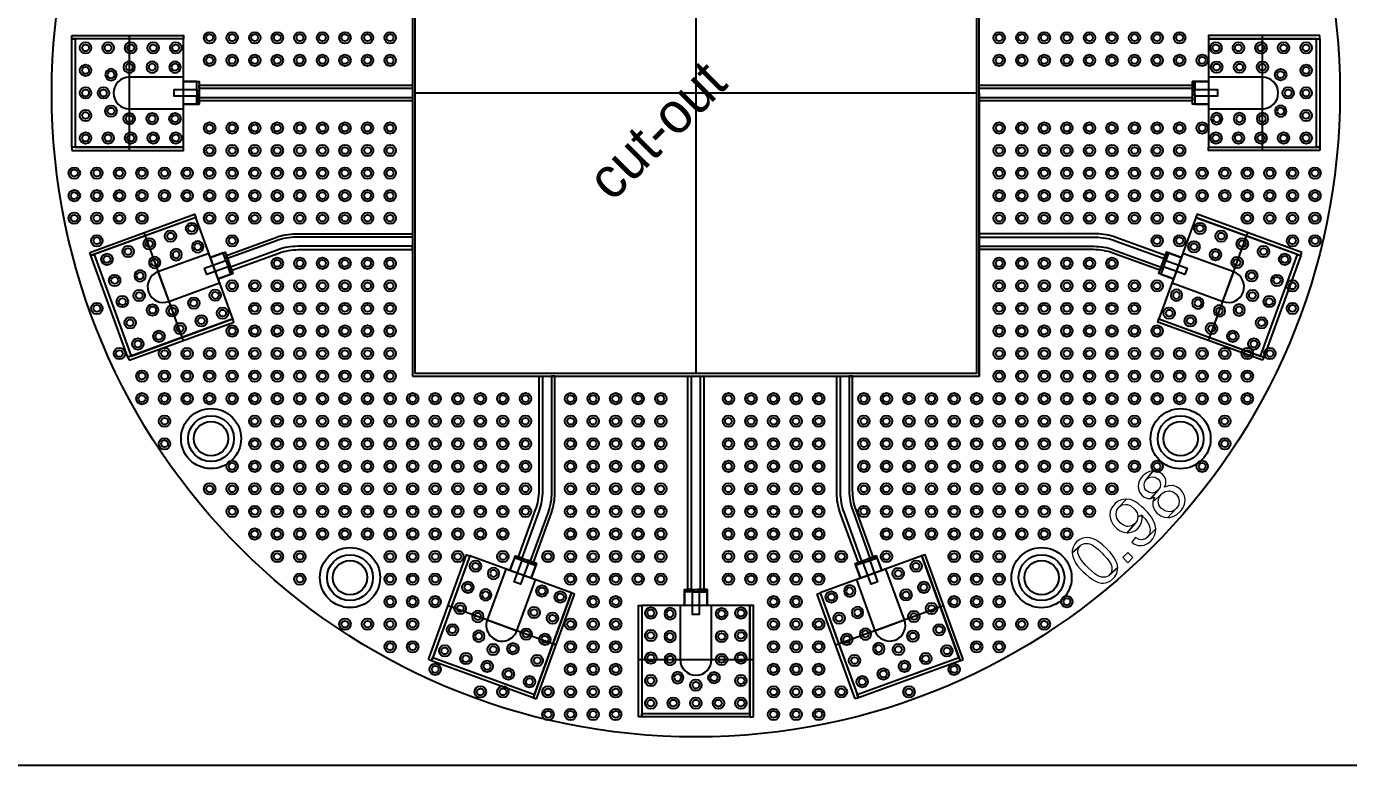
# Model space of a CAD drawing. Header units: inches. Extents: x -5.7 to 21.7, y 0 to 16.
# Drawn here: x -3.629 to -1.32, y -0.002 to 1.289 of the extents above; entities that cross this region are included whole.
import ezdxf

# ---------------------------------------------------------------- set-up
doc = ezdxf.new("R2010")
doc.units = ezdxf.units.IN
doc.header["$MEASUREMENT"] = 0
doc.layers.get('0').update_dxf_attribs({"linetype": 'CONTINUOUS'})
for name, color, linetype in [('BACKMETALIZENEGATIVE', 7, 'CONTINUOUS'), ('COMMENTS', 11, 'CONTINUOUS'), ('FRONTMETALLIZE', 90, 'CONTINUOUS'), ('HOLES', 1, 'CONTINUOUS'), ('VIA', 4, 'CONTINUOUS')]:
    doc.layers.add(name, color=color, linetype=linetype)

# ---------------------------------------------------------------- blocks, each defined once
blk = doc.blocks.new('VIA012')
at = {"layer": 'COMMENTS'}
blk.add_circle((0, 0), 0.01, dxfattribs=at)
at = {"layer": 'VIA'}
blk.add_circle((0, 0), 0.006, dxfattribs=at)
blk = doc.blocks.new('DuoDecaPCB_v1')
at = {"layer": 'BACKMETALIZENEGATIVE'}
blk.add_lwpolyline([(-0.495, -0.495), (0.495, -0.495), (0.495, 0.495), (-0.495, 0.495)], close=True, dxfattribs=at)
for centre, radius in [((0, 0), 1.125), ((-0.8467, -0.6038), 0.04), ((0.8466, -0.604), 0.04), ((-0.604, -0.8466), 0.04), ((0.6038, -0.8467), 0.04)]:
    blk.add_circle(centre, radius, dxfattribs=at)
at = {"layer": 'COMMENTS'}
for p, q in [((0, 0.49), (0, -0.49)), ((-0.9896, 0.1004), (-0.9896, -0.1004)), ((0.9896, -0.1004), (0.9896, 0.1004)), ((-0.49, 0), (0.49, 0)), ((-0.9643, -0.2441), (-0.8956, -0.4328)), ((0.8956, -0.4328), (0.9643, -0.2441)), ((-0.4328, -0.8956), (-0.2441, -0.9643)), ((0.2441, -0.9643), (0.4328, -0.8956)), ((-0.1004, -0.9896), (0.1004, -0.9896))]:
    blk.add_line(p, q, dxfattribs=at)
for points in [[(-0.8951, -0.0945), (-0.8951, 0.0945), (-1.0841, 0.0945), (-1.0841, -0.0945)], [(0.8951, 0.0945), (0.8951, -0.0945), (1.0841, -0.0945), (1.0841, 0.0945)], [(-0.8951, -0.0276), (-0.8951, 0.0276), (-0.9896, 0.0276), (-0.9896, -0.0276)], [(0.8951, 0.0276), (0.8951, -0.0276), (0.9896, -0.0276), (0.9896, 0.0276)], [(-0.8715, -0.0059), (-0.9109, -0.0059), (-0.9109, 0.0059), (-0.8715, 0.0059)], [(-0.8676, -0.0197), (-0.8951, -0.0197), (-0.8951, 0.0197), (-0.8676, 0.0197)], [(0.8676, 0.0197), (0.8951, 0.0197), (0.8951, -0.0197), (0.8676, -0.0197)], [(0.8715, 0.0059), (0.9109, 0.0059), (0.9109, -0.0059), (0.8715, -0.0059)], [(-0.8088, -0.3949), (-0.8735, -0.2174), (-1.051, -0.282), (-0.9864, -0.4596)], [(0.8735, -0.2174), (0.8088, -0.3949), (0.9864, -0.4596), (1.051, -0.282)], [(-0.8317, -0.332), (-0.8506, -0.2803), (-0.9394, -0.3126), (-0.9205, -0.3644)], [(-0.8169, -0.3036), (-0.8539, -0.3171), (-0.858, -0.306), (-0.821, -0.2925)], [(-0.8085, -0.3152), (-0.8344, -0.3246), (-0.8479, -0.2877), (-0.822, -0.2782)], [(0.822, -0.2782), (0.8479, -0.2877), (0.8344, -0.3246), (0.8085, -0.3152)], [(0.821, -0.2925), (0.858, -0.306), (0.8539, -0.3171), (0.8169, -0.3036)], [(0.8506, -0.2803), (0.8317, -0.332), (0.9205, -0.3644), (0.9394, -0.3126)], [(-0.2174, -0.8735), (-0.3949, -0.8088), (-0.4596, -0.9864), (-0.282, -1.051)], [(-0.2782, -0.822), (-0.2877, -0.8479), (-0.3246, -0.8344), (-0.3152, -0.8085)], [(-0.2925, -0.821), (-0.306, -0.858), (-0.3171, -0.8539), (-0.3036, -0.8169)], [(0.3949, -0.8088), (0.2174, -0.8735), (0.282, -1.051), (0.4596, -0.9864)], [(0.3152, -0.8085), (0.3246, -0.8344), (0.2877, -0.8479), (0.2782, -0.822)], [(0.3036, -0.8169), (0.3171, -0.8539), (0.306, -0.858), (0.2925, -0.821)], [(-0.2803, -0.8506), (-0.332, -0.8317), (-0.3644, -0.9205), (-0.3126, -0.9394)], [(0.332, -0.8317), (0.2803, -0.8506), (0.3126, -0.9394), (0.3644, -0.9205)], [(0.0197, -0.8676), (0.0197, -0.8951), (-0.0197, -0.8951), (-0.0197, -0.8676)], [(0.0059, -0.8715), (0.0059, -0.9109), (-0.0059, -0.9109), (-0.0059, -0.8715)], [(0.0945, -0.8951), (-0.0945, -0.8951), (-0.0945, -1.0841), (0.0945, -1.0841)], [(0.0276, -0.8951), (-0.0276, -0.8951), (-0.0276, -0.9896), (0.0276, -0.9896)]]:
    blk.add_lwpolyline(points, close=True, dxfattribs=at)
for centre in [(-0.8467, -0.6038), (0.8466, -0.604), (-0.604, -0.8466), (0.6038, -0.8467)]:
    blk.add_circle(centre, 0.0525, dxfattribs=at)
at = {"layer": 'FRONTMETALLIZE'}
for p, q in [((0.495, 0), (0.495, -0.495)), ((0.6663, -0.6281), (0.6663, -0.6281)), ((0.6663, -0.6281), (0.6663, -0.6281)), ((0.7614, -0.7849), (0.7614, -0.7849))]:
    blk.add_line(p, q, dxfattribs=at)
for points in [[(-0.495, -0.495), (0.495, -0.495), (0.495, 0.495), (-0.495, 0.495)], [(-1.09, 0.1004), (-0.8951, 0.1004), (-0.8951, 0.0945), (-1.09, 0.0945)], [(-1.09, 0.0945), (-1.0841, 0.0945), (-1.0841, -0.0945), (-1.09, -0.0945)], [(1.09, 0.1004), (0.8951, 0.1004), (0.8951, 0.0945), (1.09, 0.0945)], [(1.09, -0.0945), (1.0841, -0.0945), (1.0841, 0.0945), (1.09, 0.0945)], [(-0.8715, 0.0197), (-0.8676, 0.0197), (-0.8676, 0.003), (-0.8715, 0.003)], [(-0.495, 0.0079), (-0.8676, 0.0079), (-0.8676, 0.0138), (-0.495, 0.0138)], [(0.8676, 0.0079), (0.495, 0.0079), (0.495, 0.0138), (0.8676, 0.0138)], [(0.8715, 0.0197), (0.8676, 0.0197), (0.8676, 0.003), (0.8715, 0.003)], [(-0.8715, -0.0197), (-0.8676, -0.0197), (-0.8676, -0.003), (-0.8715, -0.003)], [(-0.8676, -0.0079), (-0.495, -0.0079), (-0.495, -0.0138), (-0.8676, -0.0138)], [(0.495, -0.0079), (0.8676, -0.0079), (0.8676, -0.0138), (0.495, -0.0138)], [(0.8715, -0.0197), (0.8676, -0.0197), (0.8676, -0.003), (0.8715, -0.003)], [(-1.09, -0.1004), (-0.8951, -0.1004), (-0.8951, -0.0945), (-1.09, -0.0945)], [(1.09, -0.1004), (0.8951, -0.1004), (0.8951, -0.0945), (1.09, -0.0945)], [(-1.0586, -0.2785), (-0.8755, -0.2118), (-0.8735, -0.2174), (-1.0566, -0.284)], [(1.0586, -0.2785), (0.8755, -0.2118), (0.8735, -0.2174), (1.0566, -0.284)], [(-1.0566, -0.284), (-1.051, -0.282), (-0.9864, -0.4596), (-0.9919, -0.4616)], [(-0.8257, -0.2796), (-0.822, -0.2782), (-0.8162, -0.2939), (-0.8199, -0.2953)], [(-0.8122, -0.3166), (-0.8085, -0.3152), (-0.8142, -0.2995), (-0.8179, -0.3008)], [(0.8122, -0.3166), (0.8085, -0.3152), (0.8142, -0.2995), (0.8179, -0.3008)], [(0.8257, -0.2796), (0.822, -0.2782), (0.8162, -0.2939), (0.8199, -0.2953)], [(0.9919, -0.4616), (0.9864, -0.4596), (1.051, -0.282), (1.0566, -0.284)], [(-0.9899, -0.4671), (-0.8068, -0.4005), (-0.8088, -0.3949), (-0.9919, -0.4616)], [(0.9899, -0.4671), (0.8068, -0.4005), (0.8088, -0.3949), (0.9919, -0.4616)], [(-0.0079, -0.495), (-0.0079, -0.8676), (-0.0138, -0.8676), (-0.0138, -0.495)], [(0.0079, -0.8676), (0.0079, -0.495), (0.0138, -0.495), (0.0138, -0.8676)], [(-0.4671, -0.9899), (-0.4005, -0.8068), (-0.3949, -0.8088), (-0.4616, -0.9919)], [(0.4671, -0.9899), (0.4005, -0.8068), (0.3949, -0.8088), (0.4616, -0.9919)], [(-0.3166, -0.8122), (-0.3152, -0.8085), (-0.2995, -0.8142), (-0.3008, -0.8179)], [(-0.2796, -0.8257), (-0.2782, -0.822), (-0.2939, -0.8162), (-0.2953, -0.8199)], [(0.2796, -0.8257), (0.2782, -0.822), (0.2939, -0.8162), (0.2953, -0.8199)], [(0.3166, -0.8122), (0.3152, -0.8085), (0.2995, -0.8142), (0.3008, -0.8179)], [(-0.2785, -1.0586), (-0.2118, -0.8755), (-0.2174, -0.8735), (-0.284, -1.0566)], [(-0.0197, -0.8715), (-0.0197, -0.8676), (-0.003, -0.8676), (-0.003, -0.8715)], [(0.0197, -0.8715), (0.0197, -0.8676), (0.003, -0.8676), (0.003, -0.8715)], [(0.2785, -1.0586), (0.2118, -0.8755), (0.2174, -0.8735), (0.284, -1.0566)], [(-0.1004, -1.09), (-0.1004, -0.8951), (-0.0945, -0.8951), (-0.0945, -1.09)], [(0.1004, -1.09), (0.1004, -0.8951), (0.0945, -0.8951), (0.0945, -1.09)], [(-0.4616, -0.9919), (-0.4596, -0.9864), (-0.282, -1.051), (-0.284, -1.0566)], [(0.284, -1.0566), (0.282, -1.051), (0.4596, -0.9864), (0.4616, -0.9919)], [(-0.0945, -1.09), (-0.0945, -1.0841), (0.0945, -1.0841), (0.0945, -1.09)]]:
    blk.add_lwpolyline(points, close=True, dxfattribs=at)
for points in [[(-0.8715, 0.0059), (-0.8715, 0.0197), (-0.8951, 0.0197), (-0.8951, 0.0276), (-0.9896, 0.0276, 1), (-0.9896, -0.0276), (-0.8951, -0.0276), (-0.8951, -0.0197), (-0.8715, -0.0197), (-0.8715, -0.0059), (-0.9109, -0.0059), (-0.9109, 0.0059), (-0.8715, 0.0059)], [(0.8715, -0.0059), (0.8715, -0.0197), (0.8951, -0.0197), (0.8951, -0.0276), (0.9896, -0.0276, 1), (0.9896, 0.0276), (0.8951, 0.0276), (0.8951, 0.0197), (0.8715, 0.0197), (0.8715, 0.0059), (0.9109, 0.0059), (0.9109, -0.0059), (0.8715, -0.0059)], [(-0.8179, -0.2893), (-0.82, -0.2838), (-0.7334, -0.2523, -0.087489), (-0.6992, -0.2462), (-0.495, -0.2462), (-0.495, -0.2521), (-0.6981, -0.2521, 0.087489), (-0.7323, -0.2582)], [(0.8179, -0.2893), (0.82, -0.2838), (0.7334, -0.2523, 0.087489), (0.6992, -0.2462), (0.495, -0.2462), (0.495, -0.2521), (0.6981, -0.2521, -0.087489), (0.7323, -0.2582)], [(-0.6953, -0.2679, 0.087489), (-0.7296, -0.2739), (-0.8125, -0.3041), (-0.8105, -0.3097), (-0.7285, -0.2798, -0.087489), (-0.6943, -0.2738), (-0.495, -0.2738), (-0.495, -0.2679)], [(0.6953, -0.2679, -0.087489), (0.7296, -0.2739), (0.8125, -0.3041), (0.8105, -0.3097), (0.7285, -0.2798, 0.087489), (0.6943, -0.2738), (0.495, -0.2738), (0.495, -0.2679)], [(-0.821, -0.2925), (-0.8257, -0.2796), (-0.8479, -0.2877), (-0.8506, -0.2803), (-0.9394, -0.3126, 1), (-0.9205, -0.3644), (-0.8317, -0.332), (-0.8344, -0.3246), (-0.8122, -0.3166), (-0.8169, -0.3036), (-0.8539, -0.3171), (-0.858, -0.306), (-0.821, -0.2925)], [(0.8169, -0.3036), (0.8122, -0.3166), (0.8344, -0.3246), (0.8317, -0.332), (0.9205, -0.3644, 1), (0.9394, -0.3126), (0.8506, -0.2803), (0.8479, -0.2877), (0.8257, -0.2796), (0.821, -0.2925), (0.858, -0.306), (0.8539, -0.3171), (0.8169, -0.3036)], [(-0.2679, -0.6953, -0.087489), (-0.2739, -0.7296), (-0.3041, -0.8125), (-0.3097, -0.8105), (-0.2798, -0.7285, 0.087489), (-0.2738, -0.6943), (-0.2738, -0.495), (-0.2679, -0.495)], [(-0.2893, -0.8179), (-0.2838, -0.82), (-0.2523, -0.7334, 0.087489), (-0.2462, -0.6992), (-0.2462, -0.495), (-0.2521, -0.495), (-0.2521, -0.6981, -0.087489), (-0.2582, -0.7323)], [(0.2893, -0.8179), (0.2838, -0.82), (0.2523, -0.7334, -0.087489), (0.2462, -0.6992), (0.2462, -0.495), (0.2521, -0.495), (0.2521, -0.6981, 0.087489), (0.2582, -0.7323)], [(0.2679, -0.6953, 0.087489), (0.2739, -0.7296), (0.3041, -0.8125), (0.3097, -0.8105), (0.2798, -0.7285, -0.087489), (0.2738, -0.6943), (0.2738, -0.495), (0.2679, -0.495)], [(-0.3036, -0.8169), (-0.3166, -0.8122), (-0.3246, -0.8344), (-0.332, -0.8317), (-0.3644, -0.9205, 1), (-0.3126, -0.9394), (-0.2803, -0.8506), (-0.2877, -0.8479), (-0.2796, -0.8257), (-0.2925, -0.821), (-0.306, -0.858), (-0.3171, -0.8539), (-0.3036, -0.8169)], [(0.2925, -0.821), (0.2796, -0.8257), (0.2877, -0.8479), (0.2803, -0.8506), (0.3126, -0.9394, 1), (0.3644, -0.9205), (0.332, -0.8317), (0.3246, -0.8344), (0.3166, -0.8122), (0.3036, -0.8169), (0.3171, -0.8539), (0.306, -0.858), (0.2925, -0.821)], [(-0.0059, -0.8715), (-0.0197, -0.8715), (-0.0197, -0.8951), (-0.0276, -0.8951), (-0.0276, -0.9896, 1), (0.0276, -0.9896), (0.0276, -0.8951), (0.0197, -0.8951), (0.0197, -0.8715), (0.0059, -0.8715), (0.0059, -0.9109), (-0.0059, -0.9109), (-0.0059, -0.8715)]]:
    blk.add_lwpolyline(points, format="xyb", close=True, dxfattribs=at)
at = {"layer": 'FRONTMETALLIZE', "color": 3, "lineweight": 0}
for points in [[(0.7809, -0.6686), (0.7805, -0.6689), (0.7762, -0.6745), (0.7735, -0.6802), (0.7725, -0.6863), (0.7729, -0.6914), (0.7751, -0.6975), (0.7791, -0.7027), (0.7832, -0.7059), (0.7892, -0.7082), (0.7945, -0.7082), (0.807, -0.6944), (0.8029, -0.6975), (0.7968, -0.699), (0.7922, -0.6982), (0.7867, -0.6946), (0.7842, -0.6913), (0.7829, -0.6849), (0.7837, -0.6803), (0.7873, -0.6749), (0.7989, -0.6602), (0.7982, -0.6601), (0.7922, -0.6613), (0.7864, -0.6641)], [(0.7989, -0.6602), (0.7873, -0.6749), (0.7912, -0.6719), (0.7974, -0.6704), (0.802, -0.6711), (0.8075, -0.6747), (0.8101, -0.678), (0.8116, -0.6843), (0.8107, -0.6888), (0.807, -0.6944), (0.7945, -0.7082), (0.8012, -0.7061), (0.8003, -0.7079), (0.7982, -0.7142), (0.8131, -0.7008), (0.8141, -0.7), (0.8197, -0.6964), (0.8261, -0.6952), (0.8273, -0.6953), (0.8335, -0.6969), (0.8389, -0.7008), (0.8397, -0.7015), (0.8432, -0.7071), (0.8443, -0.7134), (0.8443, -0.7144), (0.8427, -0.7205), (0.8387, -0.726), (0.8245, -0.7419), (0.8278, -0.7417), (0.8338, -0.74), (0.8396, -0.7369), (0.845, -0.7324), (0.8475, -0.7297), (0.8513, -0.7241), (0.8536, -0.7182), (0.8545, -0.712), (0.8545, -0.7103), (0.8534, -0.7039), (0.8508, -0.6981), (0.8466, -0.6928), (0.8453, -0.6916), (0.8397, -0.6878), (0.8337, -0.6858), (0.8317, -0.6856), (0.8253, -0.6861), (0.8188, -0.6885), (0.8206, -0.6828), (0.8208, -0.6766), (0.8194, -0.6722), (0.8154, -0.6667), (0.8112, -0.6634), (0.8054, -0.6609)], [(0.7315, -0.7179), (0.7298, -0.7199), (0.7261, -0.7253), (0.7239, -0.7313), (0.7233, -0.7378), (0.7236, -0.7417), (0.7253, -0.7477), (0.7284, -0.7534), (0.733, -0.7588), (0.7356, -0.7612), (0.7412, -0.7651), (0.7471, -0.7674), (0.7532, -0.7683), (0.7671, -0.7521), (0.7664, -0.7527), (0.7609, -0.7562), (0.7545, -0.7572), (0.7526, -0.7571), (0.7467, -0.7553), (0.7412, -0.7511), (0.7386, -0.7483), (0.7354, -0.7426), (0.7341, -0.7364), (0.7341, -0.7351), (0.7353, -0.7286), (0.7389, -0.7234), (0.7524, -0.7094), (0.746, -0.7101), (0.7426, -0.711), (0.7367, -0.7138)], [(0.7524, -0.7094), (0.7389, -0.7234), (0.7393, -0.723), (0.7447, -0.7197), (0.7512, -0.7188), (0.7539, -0.7191), (0.7597, -0.7214), (0.7652, -0.7257), (0.7673, -0.728), (0.7708, -0.7337), (0.7721, -0.7396), (0.7722, -0.7404), (0.7788, -0.7375), (0.7803, -0.7391), (0.7848, -0.7441), (0.7886, -0.7496), (0.7909, -0.754), (0.793, -0.7598), (0.7934, -0.7619), (0.793, -0.7685), (0.7922, -0.7709), (0.7884, -0.7764), (0.8032, -0.7615), (0.8022, -0.7551), (0.7998, -0.7484), (0.7996, -0.7481), (0.7968, -0.7431), (0.7932, -0.7379), (0.7888, -0.7325), (0.7833, -0.7268), (0.7786, -0.7223), (0.7731, -0.7176), (0.7678, -0.7141), (0.7631, -0.7117), (0.7589, -0.7104)], [(0.7982, -0.7142), (0.798, -0.7205), (0.7985, -0.7226), (0.8009, -0.7284), (0.8051, -0.7339), (0.8066, -0.7352), (0.8121, -0.739), (0.818, -0.7412), (0.8245, -0.7419), (0.8387, -0.726), (0.8364, -0.7281), (0.8305, -0.7309), (0.8275, -0.7315), (0.8211, -0.7308), (0.8185, -0.7297), (0.8131, -0.726), (0.8124, -0.7253), (0.8089, -0.7198), (0.8077, -0.7134), (0.8077, -0.7125), (0.8093, -0.7063), (0.8131, -0.7008)], [(0.7722, -0.7404), (0.7708, -0.7467), (0.7671, -0.7521), (0.7532, -0.7683), (0.7545, -0.7682), (0.761, -0.7674), (0.7668, -0.7649), (0.7721, -0.7607), (0.7758, -0.7559), (0.7784, -0.7498), (0.7794, -0.7441), (0.7788, -0.7375)], [(0.7681, -0.7768), (0.7614, -0.7849), (0.7662, -0.788), (0.7723, -0.7903), (0.7784, -0.7908), (0.7832, -0.7899), (0.7891, -0.7873), (0.7946, -0.7829), (0.7979, -0.779), (0.8011, -0.7733), (0.8029, -0.7671), (0.8032, -0.7615), (0.7884, -0.7764), (0.7853, -0.7789), (0.7792, -0.7808), (0.7745, -0.7801)], [(0.6651, -0.7844), (0.6622, -0.7876), (0.6589, -0.7934), (0.6574, -0.7994), (0.6573, -0.8036), (0.6714, -0.7909), (0.6731, -0.7894), (0.6786, -0.7869), (0.6854, -0.787), (0.6875, -0.7874), (0.692, -0.7895), (0.6971, -0.7929), (0.703, -0.7977), (0.7095, -0.8039), (0.7128, -0.8072), (0.7183, -0.8133), (0.7224, -0.8189), (0.7251, -0.8238), (0.7264, -0.828), (0.7268, -0.8305), (0.726, -0.8369), (0.7227, -0.842), (0.7368, -0.829), (0.7356, -0.8227), (0.733, -0.816), (0.7308, -0.8122), (0.7273, -0.8071), (0.7229, -0.8017), (0.7174, -0.796), (0.7166, -0.7952), (0.711, -0.79), (0.7059, -0.7857), (0.7012, -0.7826), (0.7004, -0.7821), (0.6941, -0.779), (0.6881, -0.7772), (0.6824, -0.7766), (0.6759, -0.7776), (0.6704, -0.7801)], [(0.6573, -0.8036), (0.6585, -0.81), (0.6611, -0.8166), (0.6633, -0.8206), (0.6668, -0.8258), (0.6713, -0.8312), (0.6766, -0.8368), (0.6809, -0.8409), (0.6869, -0.8459), (0.6925, -0.85), (0.6981, -0.853), (0.7033, -0.8551), (0.7083, -0.8562), (0.7117, -0.8563), (0.7179, -0.8553), (0.7237, -0.8527), (0.7291, -0.8484), (0.732, -0.8451), (0.7352, -0.8394), (0.7367, -0.8333), (0.7368, -0.829), (0.7227, -0.842), (0.7212, -0.8434), (0.7155, -0.8459), (0.7086, -0.8458), (0.7067, -0.8453), (0.7022, -0.8433), (0.6969, -0.8399), (0.6911, -0.8351), (0.6846, -0.8289), (0.6806, -0.8248), (0.6754, -0.8187), (0.6714, -0.8132), (0.6688, -0.8082), (0.6674, -0.8038), (0.6672, -0.8026), (0.6678, -0.7962), (0.6714, -0.7909)], [(0.7547, -0.8206), (0.7459, -0.8118), (0.7547, -0.803), (0.7635, -0.8118), (0.7547, -0.8206)]]:
    blk.add_lwpolyline(points, close=True, dxfattribs=at)
at = {"layer": 'FRONTMETALLIZE'}
for centre, radius in [((0, 0), 1.125), ((-0.8467, -0.6038), 0.04), ((0.8466, -0.604), 0.04), ((-0.604, -0.8466), 0.04), ((0.6038, -0.8467), 0.04)]:
    blk.add_circle(centre, radius, dxfattribs=at)
at = {"layer": 'HOLES'}
blk.add_lwpolyline([(-0.49, 0.49), (0.49, 0.49), (0.49, -0.49), (-0.49, -0.49)], close=True, dxfattribs=at)
for centre in [(-0.8467, -0.6038), (0.8466, -0.604), (-0.604, -0.8466), (0.6038, -0.8467)]:
    blk.add_circle(centre, 0.03, dxfattribs=at)
at = {"layer": 'VIA'}
for p, rotation in [((-0.8492, 0.0964), 89.99999999989895), ((-0.8098, 0.0964), 89.99999999989895), ((-0.7704, 0.0964), 89.99999999989895), ((-0.731, 0.0964), 89.99999999989895), ((-0.6916, 0.0964), 89.99999999989895), ((-0.6522, 0.0964), 89.99999999989895), ((-0.6128, 0.0964), 89.99999999989895), ((-0.5734, 0.0964), 89.99999999989895), ((-0.534, 0.0964), 89.99999999989895), ((0.5298, 0.0964), 89.99999999989895), ((0.5692, 0.0964), 89.99999999989895), ((0.6086, 0.0964), 89.99999999989895), ((0.648, 0.0964), 89.99999999989895), ((0.6874, 0.0964), 89.99999999989895), ((0.7268, 0.0964), 89.99999999989895), ((0.7662, 0.0964), 89.99999999989895), ((0.8056, 0.0964), 89.99999999989895), ((0.845, 0.0964), 89.99999999989895), ((-1.0659, 0.0787), 90), ((-1.0265, 0.0787), 90), ((-0.9871, 0.0787), 90), ((-0.9477, 0.0787), 90), ((-0.9084, 0.0787), 90), ((0.9084, 0.0787), 269.9999999999999), ((0.9477, 0.0787), 269.9999999999999), ((0.9871, 0.0787), 269.9999999999999), ((1.0265, 0.0787), 269.9999999999999), ((1.0659, 0.0787), 269.9999999999999), ((-1.0659, 0.0394), 90), ((-0.8492, 0.057), 89.99999999989895), ((-0.8098, 0.057), 89.99999999989895), ((-0.7704, 0.057), 89.99999999989895), ((-0.731, 0.057), 89.99999999989895), ((-0.6916, 0.057), 89.99999999989895), ((-0.6522, 0.057), 89.99999999989895), ((-0.6128, 0.057), 89.99999999989895), ((-0.5734, 0.057), 89.99999999989895), ((-0.534, 0.057), 89.99999999989895), ((0.5298, 0.057), 89.99999999989895), ((0.5692, 0.057), 89.99999999989895), ((0.6086, 0.057), 89.99999999989895), ((0.648, 0.057), 89.99999999989895), ((0.6874, 0.057), 89.99999999989895), ((0.7268, 0.057), 89.99999999989895), ((0.7662, 0.057), 89.99999999989895), ((0.8056, 0.057), 89.99999999989895), ((0.845, 0.057), 89.99999999989895), ((0.8844, 0.057), 89.99999999989895), ((0.9096, 0.045), 269.9999999999999), ((0.9496, 0.045), 269.9999999999999), ((0.9896, 0.045), 269.9999999999999), ((1.0659, 0.0394), 269.9999999999999), ((1.0214, 0.0318), 224.9999999999996), ((-1.0659, 0), 90), ((1.0346, 0), 179.9999999999999), ((1.0659, 0), 269.9999999999999), ((-1.0214, -0.0318), 44.99999999999963), ((-1.0659, -0.0394), 90), ((-0.9896, -0.045), 90), ((-0.9496, -0.045), 90), ((-0.9096, -0.045), 90), ((1.0659, -0.0394), 269.9999999999999), ((-1.0659, -0.0787), 90), ((-1.0265, -0.0787), 90), ((-0.9871, -0.0787), 90), ((-0.9477, -0.0787), 90), ((-0.9084, -0.0787), 90), ((-0.8492, -0.0612), 89.99999999989895), ((-0.8098, -0.0612), 89.99999999989895), ((-0.7704, -0.0612), 89.99999999989895), ((-0.731, -0.0612), 89.99999999989895), ((-0.6916, -0.0612), 89.99999999989895), ((-0.6522, -0.0612), 89.99999999989895), ((-0.6128, -0.0612), 89.99999999989895), ((-0.5734, -0.0612), 89.99999999989895), ((-0.534, -0.0612), 89.99999999989895), ((0.5298, -0.0612), 89.99999999989895), ((0.5692, -0.0612), 89.99999999989895), ((0.6086, -0.0612), 89.99999999989895), ((0.648, -0.0612), 89.99999999989895), ((0.6874, -0.0612), 89.99999999989895), ((0.7268, -0.0612), 89.99999999989895), ((0.7662, -0.0612), 89.99999999989895), ((0.8056, -0.0612), 89.99999999989895), ((0.845, -0.0612), 89.99999999989895), ((0.8844, -0.0612), 89.99999999989895), ((0.9084, -0.0787), 269.9999999999999), ((0.9477, -0.0787), 269.9999999999999), ((0.9871, -0.0787), 269.9999999999999), ((1.0265, -0.0787), 269.9999999999999), ((1.0659, -0.0787), 269.9999999999999), ((-0.8492, -0.1006), 89.99999999989895), ((-0.8098, -0.1006), 89.99999999989895), ((-0.7704, -0.1006), 89.99999999989895), ((-0.731, -0.1006), 89.99999999989895), ((-0.6916, -0.1006), 89.99999999989895), ((-0.6522, -0.1006), 89.99999999989895), ((-0.6128, -0.1006), 89.99999999989895), ((-0.5734, -0.1006), 89.99999999989895), ((-0.534, -0.1006), 89.99999999989895), ((0.5298, -0.1006), 89.99999999989895), ((0.5692, -0.1006), 89.99999999989895), ((0.6086, -0.1006), 89.99999999989895), ((0.648, -0.1006), 89.99999999989895), ((0.6874, -0.1006), 89.99999999989895), ((0.7268, -0.1006), 89.99999999989895), ((0.7662, -0.1006), 89.99999999989895), ((0.8056, -0.1006), 89.99999999989895), ((0.845, -0.1006), 89.99999999989895), ((-1.0856, -0.14), 89.99999999989895), ((-1.0462, -0.14), 89.99999999989895), ((-1.0068, -0.14), 89.99999999989895), ((-0.9674, -0.14), 89.99999999989895), ((-0.928, -0.14), 89.99999999989895), ((-0.8886, -0.14), 89.99999999989895), ((-0.8492, -0.14), 89.99999999989895), ((-0.8098, -0.14), 89.99999999989895), ((-0.7704, -0.14), 89.99999999989895), ((-0.731, -0.14), 89.99999999989895), ((-0.6916, -0.14), 89.99999999989895), ((-0.6522, -0.14), 89.99999999989895), ((-0.6128, -0.14), 89.99999999989895), ((-0.5734, -0.14), 89.99999999989895), ((-0.534, -0.14), 89.99999999989895), ((0.5298, -0.14), 89.99999999989895), ((0.5692, -0.14), 89.99999999989895), ((0.6086, -0.14), 89.99999999989895), ((0.648, -0.14), 89.99999999989895), ((0.6874, -0.14), 89.99999999989895), ((0.7268, -0.14), 89.99999999989895), ((0.7662, -0.14), 89.99999999989895), ((0.8056, -0.14), 89.99999999989895), ((0.845, -0.14), 89.99999999989895), ((0.8844, -0.14), 89.99999999989895), ((0.9238, -0.14), 89.99999999989895), ((0.9632, -0.14), 89.99999999989895), ((1.0026, -0.14), 89.99999999989895), ((1.042, -0.14), 89.99999999989895), ((1.0814, -0.14), 89.99999999989895), ((-1.0856, -0.1794), 89.99999999989895), ((-1.0462, -0.1794), 89.99999999989895), ((-1.0068, -0.1794), 89.99999999989895), ((-0.9674, -0.1794), 89.99999999989895), ((-0.928, -0.1794), 89.99999999989895), ((-0.8886, -0.1794), 89.99999999989895), ((-0.8492, -0.1794), 89.99999999989895), ((-0.8098, -0.1794), 89.99999999989895), ((-0.7704, -0.1794), 89.99999999989895), ((-0.731, -0.1794), 89.99999999989895), ((-0.6916, -0.1794), 89.99999999989895), ((-0.6522, -0.1794), 89.99999999989895), ((-0.6128, -0.1794), 89.99999999989895), ((-0.5734, -0.1794), 89.99999999989895), ((-0.534, -0.1794), 89.99999999989895), ((0.5298, -0.1794), 89.99999999989895), ((0.5692, -0.1794), 89.99999999989895), ((0.6086, -0.1794), 89.99999999989895), ((0.648, -0.1794), 89.99999999989895), ((0.6874, -0.1794), 89.99999999989895), ((0.7268, -0.1794), 89.99999999989895), ((0.7662, -0.1794), 89.99999999989895), ((0.8056, -0.1794), 89.99999999989895), ((0.845, -0.1794), 89.99999999989895), ((0.8844, -0.1794), 89.99999999989895), ((0.9238, -0.1794), 89.99999999989895), ((0.9632, -0.1794), 89.99999999989895), ((1.0026, -0.1794), 89.99999999989895), ((1.042, -0.1794), 89.99999999989895), ((1.0814, -0.1794), 89.99999999989895), ((-1.0856, -0.2188), 89.99999999989895), ((-1.0462, -0.2188), 89.99999999989895), ((-1.0068, -0.2188), 89.99999999989895), ((-0.9674, -0.2188), 89.99999999989895), ((-0.8805, -0.2367), 109.9999999999999), ((-0.8492, -0.2188), 89.99999999989895), ((-0.8098, -0.2188), 89.99999999989895), ((-0.7704, -0.2188), 89.99999999989895), ((-0.731, -0.2188), 89.99999999989895), ((-0.6916, -0.2188), 89.99999999989895), ((-0.6522, -0.2188), 89.99999999989895), ((-0.6128, -0.2188), 89.99999999989895), ((-0.5734, -0.2188), 89.99999999989895), ((-0.534, -0.2188), 89.99999999989895), ((0.5298, -0.2188), 89.99999999989895), ((0.5692, -0.2188), 89.99999999989895), ((0.6086, -0.2188), 89.99999999989895), ((0.648, -0.2188), 89.99999999989895), ((0.6874, -0.2188), 89.99999999989895), ((0.7268, -0.2188), 89.99999999989895), ((0.7662, -0.2188), 89.99999999989895), ((0.8056, -0.2188), 89.99999999989895), ((0.845, -0.2188), 89.99999999989895), ((0.8805, -0.2367), 249.9999999999999), ((0.9632, -0.2188), 89.99999999989895), ((1.0026, -0.2188), 89.99999999989895), ((1.042, -0.2188), 89.99999999989895), ((1.0814, -0.2188), 89.99999999989895), ((-1.0462, -0.2582), 89.99999999989895), ((-0.9545, -0.2636), 109.9999999999999), ((-0.9175, -0.2502), 109.9999999999999), ((-0.8098, -0.2582), 89.99999999989895), ((0.8056, -0.2582), 89.99999999989895), ((0.845, -0.2582), 89.99999999989895), ((0.9175, -0.2502), 249.9999999999999), ((0.9545, -0.2636), 249.9999999999999), ((1.042, -0.2582), 89.99999999989895), ((1.0814, -0.2582), 89.99999999989895), ((-0.9915, -0.2771), 109.9999999999999), ((0.8701, -0.2688), 249.9999999999999), ((0.9077, -0.2825), 249.9999999999999), ((0.9915, -0.2771), 249.9999999999999), ((-1.0285, -0.2906), 109.9999999999999), ((-0.731, -0.2976), 89.99999999989895), ((-0.6916, -0.2976), 89.99999999989895), ((-0.6522, -0.2976), 89.99999999989895), ((-0.6128, -0.2976), 89.99999999989895), ((-0.5734, -0.2976), 89.99999999989895), ((-0.534, -0.2976), 89.99999999989895), ((0.5298, -0.2976), 89.99999999989895), ((0.5692, -0.2976), 89.99999999989895), ((0.6086, -0.2976), 89.99999999989895), ((0.648, -0.2976), 89.99999999989895), ((0.6874, -0.2976), 89.99999999989895), ((0.7268, -0.2976), 89.99999999989895), ((0.9453, -0.2962), 249.9999999999999), ((1.0285, -0.2906), 249.9999999999999), ((-1.015, -0.3275), 109.9999999999999), ((0.9707, -0.3194), 204.9999999999995), ((1.015, -0.3275), 249.9999999999999), ((-0.9722, -0.3539), 19.99999999999987), ((-0.8394, -0.3534), 109.9999999999999), ((-0.8098, -0.337), 89.99999999989895), ((-0.7704, -0.337), 89.99999999989895), ((-0.731, -0.337), 89.99999999989895), ((-0.6916, -0.337), 89.99999999989895), ((-0.6522, -0.337), 89.99999999989895), ((-0.6128, -0.337), 89.99999999989895), ((-0.5734, -0.337), 89.99999999989895), ((-0.534, -0.337), 89.99999999989895), ((0.5298, -0.337), 89.99999999989895), ((0.5692, -0.337), 89.99999999989895), ((0.6086, -0.337), 89.99999999989895), ((0.648, -0.337), 89.99999999989895), ((0.6874, -0.337), 89.99999999989895), ((0.7268, -0.337), 89.99999999989895), ((0.7662, -0.337), 89.99999999989895), ((0.8056, -0.337), 89.99999999989895), ((0.9722, -0.3539), 159.9999999999999), ((1.042, -0.337), 89.99999999989895), ((-1.0462, -0.3764), 89.99999999989895), ((-1.0016, -0.3645), 109.9999999999999), ((-0.9489, -0.3792), 64.9999999999996), ((-0.9145, -0.3808), 109.9999999999999), ((-0.8769, -0.3671), 109.9999999999999), ((-0.7704, -0.3764), 89.99999999989895), ((-0.731, -0.3764), 89.99999999989895), ((-0.6916, -0.3764), 89.99999999989895), ((-0.6522, -0.3764), 89.99999999989895), ((-0.6128, -0.3764), 89.99999999989895), ((-0.5734, -0.3764), 89.99999999989895), ((-0.534, -0.3764), 89.99999999989895), ((0.5298, -0.3764), 89.99999999989895), ((0.5692, -0.3764), 89.99999999989895), ((0.6086, -0.3764), 89.99999999989895), ((0.648, -0.3764), 89.99999999989895), ((0.6874, -0.3764), 89.99999999989895), ((0.7268, -0.3764), 89.99999999989895), ((0.7662, -0.3764), 89.99999999989895), ((1.0016, -0.3645), 249.9999999999999), ((1.042, -0.3764), 89.99999999989895), ((-0.9881, -0.4015), 109.9999999999999), ((-0.8637, -0.3981), 109.9999999999999), ((-0.8267, -0.3847), 109.9999999999999), ((0.8267, -0.3847), 249.9999999999999), ((0.8637, -0.3981), 249.9999999999999), ((0.9881, -0.4015), 249.9999999999999), ((-0.9377, -0.4251), 109.9999999999999), ((-0.9007, -0.4116), 109.9999999999999), ((-0.8098, -0.4158), 89.99999999989895), ((-0.7704, -0.4158), 89.99999999989895), ((-0.731, -0.4158), 89.99999999989895), ((-0.6916, -0.4158), 89.99999999989895), ((-0.6522, -0.4158), 89.99999999989895), ((-0.6128, -0.4158), 89.99999999989895), ((-0.5734, -0.4158), 89.99999999989895), ((-0.534, -0.4158), 89.99999999989895), ((0.5298, -0.4158), 89.99999999989895), ((0.5692, -0.4158), 89.99999999989895), ((0.6086, -0.4158), 89.99999999989895), ((0.648, -0.4158), 89.99999999989895), ((0.6874, -0.4158), 89.99999999989895), ((0.7268, -0.4158), 89.99999999989895), ((0.7662, -0.4158), 89.99999999989895), ((0.8056, -0.4158), 89.99999999989895), ((0.9007, -0.4116), 249.9999999999999), ((0.9377, -0.4251), 249.9999999999999), ((-0.9746, -0.4385), 109.9999999999999), ((0.9746, -0.4385), 249.9999999999999), ((-1.0068, -0.4552), 89.99999999989895), ((-0.928, -0.4552), 89.99999999989895), ((-0.8886, -0.4552), 89.99999999989895), ((-0.8492, -0.4552), 89.99999999989895), ((-0.8098, -0.4552), 89.99999999989895), ((-0.7704, -0.4552), 89.99999999989895), ((-0.731, -0.4552), 89.99999999989895), ((-0.6916, -0.4552), 89.99999999989895), ((-0.6522, -0.4552), 89.99999999989895), ((-0.6128, -0.4552), 89.99999999989895), ((-0.5734, -0.4552), 89.99999999989895), ((-0.534, -0.4552), 89.99999999989895), ((0.5298, -0.4552), 89.99999999989895), ((0.5692, -0.4552), 89.99999999989895), ((0.6086, -0.4552), 89.99999999989895), ((0.648, -0.4552), 89.99999999989895), ((0.6874, -0.4552), 89.99999999989895), ((0.7268, -0.4552), 89.99999999989895), ((0.7662, -0.4552), 89.99999999989895), ((0.8056, -0.4552), 89.99999999989895), ((0.845, -0.4552), 89.99999999989895), ((0.8844, -0.4552), 89.99999999989895), ((0.9238, -0.4552), 89.99999999989895), ((0.9632, -0.4552), 89.99999999989895), ((1.0026, -0.4552), 89.99999999989895), ((-0.9674, -0.4946), 89.99999999989895), ((-0.928, -0.4946), 89.99999999989895), ((-0.8886, -0.4946), 89.99999999989895), ((-0.8492, -0.4946), 89.99999999989895), ((-0.8098, -0.4946), 89.99999999989895), ((-0.7704, -0.4946), 89.99999999989895), ((-0.731, -0.4946), 89.99999999989895), ((-0.6916, -0.4946), 89.99999999989895), ((-0.6522, -0.4946), 89.99999999989895), ((-0.6128, -0.4946), 89.99999999989895), ((-0.5734, -0.4946), 89.99999999989895), ((-0.534, -0.4946), 89.99999999989895), ((0.5298, -0.4946), 89.99999999989895), ((0.5692, -0.4946), 89.99999999989895), ((0.6086, -0.4946), 89.99999999989895), ((0.648, -0.4946), 89.99999999989895), ((0.6874, -0.4946), 89.99999999989895), ((0.7268, -0.4946), 89.99999999989895), ((0.7662, -0.4946), 89.99999999989895), ((0.8056, -0.4946), 89.99999999989895), ((0.845, -0.4946), 89.99999999989895), ((0.8844, -0.4946), 89.99999999989895), ((0.9238, -0.4946), 89.99999999989895), ((0.9632, -0.4946), 89.99999999989895), ((-0.9674, -0.534), 89.99999999989895), ((-0.928, -0.534), 89.99999999989895), ((-0.8886, -0.534), 89.99999999989895), ((-0.8492, -0.534), 89.99999999989895), ((-0.8098, -0.534), 89.99999999989895), ((-0.7704, -0.534), 89.99999999989895), ((-0.731, -0.534), 89.99999999989895), ((-0.6916, -0.534), 89.99999999989895), ((-0.6522, -0.534), 89.99999999989895), ((-0.6128, -0.534), 89.99999999989895), ((-0.5734, -0.534), 89.99999999989895), ((-0.534, -0.534), 89.99999999989895), ((-0.4946, -0.534), 89.99999999989895), ((-0.4552, -0.534), 89.99999999989895), ((-0.4158, -0.534), 89.99999999989895), ((-0.3764, -0.534), 89.99999999989895), ((-0.337, -0.534), 89.99999999989895), ((-0.2976, -0.534), 89.99999999989895), ((-0.2188, -0.534), 89.99999999989895), ((-0.1794, -0.534), 89.99999999989895), ((-0.14, -0.534), 89.99999999989895), ((-0.1006, -0.534), 89.99999999989895), ((-0.0612, -0.534), 89.99999999989895), ((0.057, -0.534), 89.99999999989895), ((0.0964, -0.534), 89.99999999989895), ((0.1358, -0.534), 89.99999999989895), ((0.1752, -0.534), 89.99999999989895), ((0.2146, -0.534), 89.99999999989895), ((0.2934, -0.534), 89.99999999989895), ((0.3328, -0.534), 89.99999999989895), ((0.3722, -0.534), 89.99999999989895), ((0.4116, -0.534), 89.99999999989895), ((0.451, -0.534), 89.99999999989895), ((0.4904, -0.534), 89.99999999989895), ((0.5298, -0.534), 89.99999999989895), ((0.5692, -0.534), 89.99999999989895), ((0.6086, -0.534), 89.99999999989895), ((0.648, -0.534), 89.99999999989895), ((0.6874, -0.534), 89.99999999989895), ((0.7268, -0.534), 89.99999999989895), ((0.7662, -0.534), 89.99999999989895), ((0.8056, -0.534), 89.99999999989895), ((0.845, -0.534), 89.99999999989895), ((0.8844, -0.534), 89.99999999989895), ((0.9238, -0.534), 89.99999999989895), ((0.9632, -0.534), 89.99999999989895), ((-0.928, -0.5734), 89.99999999989895), ((-0.7704, -0.5734), 89.99999999989895), ((-0.731, -0.5734), 89.99999999989895), ((-0.6916, -0.5734), 89.99999999989895), ((-0.6522, -0.5734), 89.99999999989895), ((-0.6128, -0.5734), 89.99999999989895), ((-0.5734, -0.5734), 89.99999999989895), ((-0.534, -0.5734), 89.99999999989895), ((-0.4946, -0.5734), 89.99999999989895), ((-0.4552, -0.5734), 89.99999999989895), ((-0.4158, -0.5734), 89.99999999989895), ((-0.3764, -0.5734), 89.99999999989895), ((-0.337, -0.5734), 89.99999999989895), ((-0.2976, -0.5734), 89.99999999989895), ((-0.2188, -0.5734), 89.99999999989895), ((-0.1794, -0.5734), 89.99999999989895), ((-0.14, -0.5734), 89.99999999989895), ((-0.1006, -0.5734), 89.99999999989895), ((-0.0612, -0.5734), 89.99999999989895), ((0.057, -0.5734), 89.99999999989895), ((0.0964, -0.5734), 89.99999999989895), ((0.1358, -0.5734), 89.99999999989895), ((0.1752, -0.5734), 89.99999999989895), ((0.2146, -0.5734), 89.99999999989895), ((0.2934, -0.5734), 89.99999999989895), ((0.3328, -0.5734), 89.99999999989895), ((0.3722, -0.5734), 89.99999999989895), ((0.4116, -0.5734), 89.99999999989895), ((0.451, -0.5734), 89.99999999989895), ((0.4904, -0.5734), 89.99999999989895), ((0.5298, -0.5734), 89.99999999989895), ((0.5692, -0.5734), 89.99999999989895), ((0.6086, -0.5734), 89.99999999989895), ((0.648, -0.5734), 89.99999999989895), ((0.6874, -0.5734), 89.99999999989895), ((0.7268, -0.5734), 89.99999999989895), ((0.7662, -0.5734), 89.99999999989895), ((0.9238, -0.5734), 89.99999999989895), ((-0.928, -0.6128), 89.99999999989895), ((-0.7704, -0.6128), 89.99999999989895), ((-0.731, -0.6128), 89.99999999989895), ((-0.6916, -0.6128), 89.99999999989895), ((-0.6522, -0.6128), 89.99999999989895), ((-0.6128, -0.6128), 89.99999999989895), ((-0.5734, -0.6128), 89.99999999989895), ((-0.534, -0.6128), 89.99999999989895), ((-0.4946, -0.6128), 89.99999999989895), ((-0.4552, -0.6128), 89.99999999989895), ((-0.4158, -0.6128), 89.99999999989895), ((-0.3764, -0.6128), 89.99999999989895), ((-0.337, -0.6128), 89.99999999989895), ((-0.2976, -0.6128), 89.99999999989895), ((-0.2188, -0.6128), 89.99999999989895), ((-0.1794, -0.6128), 89.99999999989895), ((-0.14, -0.6128), 89.99999999989895), ((-0.1006, -0.6128), 89.99999999989895), ((-0.0612, -0.6128), 89.99999999989895), ((0.057, -0.6128), 89.99999999989895), ((0.0964, -0.6128), 89.99999999989895), ((0.1358, -0.6128), 89.99999999989895), ((0.1752, -0.6128), 89.99999999989895), ((0.2146, -0.6128), 89.99999999989895), ((0.2934, -0.6128), 89.99999999989895), ((0.3328, -0.6128), 89.99999999989895), ((0.3722, -0.6128), 89.99999999989895), ((0.4116, -0.6128), 89.99999999989895), ((0.451, -0.6128), 89.99999999989895), ((0.4904, -0.6128), 89.99999999989895), ((0.5298, -0.6128), 89.99999999989895), ((0.5692, -0.6128), 89.99999999989895), ((0.6086, -0.6128), 89.99999999989895), ((0.648, -0.6128), 89.99999999989895), ((0.6874, -0.6128), 89.99999999989895), ((0.7268, -0.6128), 89.99999999989895), ((0.7662, -0.6128), 89.99999999989895), ((0.9238, -0.6128), 89.99999999989895), ((-0.8098, -0.6522), 89.99999999989895), ((-0.7704, -0.6522), 89.99999999989895), ((-0.731, -0.6522), 89.99999999989895), ((-0.6916, -0.6522), 89.99999999989895), ((-0.6522, -0.6522), 89.99999999989895), ((-0.6128, -0.6522), 89.99999999989895), ((-0.5734, -0.6522), 89.99999999989895), ((-0.534, -0.6522), 89.99999999989895), ((-0.4946, -0.6522), 89.99999999989895), ((-0.4552, -0.6522), 89.99999999989895), ((-0.4158, -0.6522), 89.99999999989895), ((-0.3764, -0.6522), 89.99999999989895), ((-0.337, -0.6522), 89.99999999989895), ((-0.2976, -0.6522), 89.99999999989895), ((-0.2188, -0.6522), 89.99999999989895), ((-0.1794, -0.6522), 89.99999999989895), ((-0.14, -0.6522), 89.99999999989895), ((-0.1006, -0.6522), 89.99999999989895), ((-0.0612, -0.6522), 89.99999999989895), ((0.057, -0.6522), 89.99999999989895), ((0.0964, -0.6522), 89.99999999989895), ((0.1358, -0.6522), 89.99999999989895), ((0.1752, -0.6522), 89.99999999989895), ((0.2146, -0.6522), 89.99999999989895), ((0.2934, -0.6522), 89.99999999989895), ((0.3328, -0.6522), 89.99999999989895), ((0.3722, -0.6522), 89.99999999989895), ((0.4116, -0.6522), 89.99999999989895), ((0.451, -0.6522), 89.99999999989895), ((0.4904, -0.6522), 89.99999999989895), ((0.5298, -0.6522), 89.99999999989895), ((0.5692, -0.6522), 89.99999999989895), ((0.6086, -0.6522), 89.99999999989895), ((0.648, -0.6522), 89.99999999989895), ((0.6874, -0.6522), 89.99999999989895), ((0.7268, -0.6522), 89.99999999989895), ((0.7662, -0.6522), 89.99999999989895), ((0.8056, -0.6522), 89.99999999989895), ((0.8844, -0.6522), 89.99999999989895), ((-0.8492, -0.6916), 89.99999999989895), ((-0.8098, -0.6916), 89.99999999989895), ((-0.7704, -0.6916), 89.99999999989895), ((-0.731, -0.6916), 89.99999999989895), ((-0.6916, -0.6916), 89.99999999989895), ((-0.6522, -0.6916), 89.99999999989895), ((-0.6128, -0.6916), 89.99999999989895), ((-0.5734, -0.6916), 89.99999999989895), ((-0.534, -0.6916), 89.99999999989895), ((-0.4946, -0.6916), 89.99999999989895), ((-0.4552, -0.6916), 89.99999999989895), ((-0.4158, -0.6916), 89.99999999989895), ((-0.3764, -0.6916), 89.99999999989895), ((-0.337, -0.6916), 89.99999999989895), ((-0.2976, -0.6916), 89.99999999989895), ((-0.2188, -0.6916), 89.99999999989895), ((-0.1794, -0.6916), 89.99999999989895), ((-0.14, -0.6916), 89.99999999989895), ((-0.1006, -0.6916), 89.99999999989895), ((-0.0612, -0.6916), 89.99999999989895), ((0.057, -0.6916), 89.99999999989895), ((0.0964, -0.6916), 89.99999999989895), ((0.1358, -0.6916), 89.99999999989895), ((0.1752, -0.6916), 89.99999999989895), ((0.2146, -0.6916), 89.99999999989895), ((0.2934, -0.6916), 89.99999999989895), ((0.3328, -0.6916), 89.99999999989895), ((0.3722, -0.6916), 89.99999999989895), ((0.4116, -0.6916), 89.99999999989895), ((0.451, -0.6916), 89.99999999989895), ((0.4904, -0.6916), 89.99999999989895), ((0.5298, -0.6916), 89.99999999989895), ((0.5692, -0.6916), 89.99999999989895), ((0.6086, -0.6916), 89.99999999989895), ((0.648, -0.6916), 89.99999999989895), ((0.6874, -0.6916), 89.99999999989895), ((0.7268, -0.6916), 89.99999999989895), ((-0.8098, -0.731), 89.99999999989895), ((-0.7704, -0.731), 89.99999999989895), ((-0.731, -0.731), 89.99999999989895), ((-0.6916, -0.731), 89.99999999989895), ((-0.6522, -0.731), 89.99999999989895), ((-0.6128, -0.731), 89.99999999989895), ((-0.5734, -0.731), 89.99999999989895), ((-0.534, -0.731), 89.99999999989895), ((-0.4946, -0.731), 89.99999999989895), ((-0.4552, -0.731), 89.99999999989895), ((-0.4158, -0.731), 89.99999999989895), ((-0.3764, -0.731), 89.99999999989895), ((-0.337, -0.731), 89.99999999989895), ((-0.2976, -0.731), 89.99999999989895), ((-0.2188, -0.731), 89.99999999989895), ((-0.1794, -0.731), 89.99999999989895), ((-0.14, -0.731), 89.99999999989895), ((-0.1006, -0.731), 89.99999999989895), ((-0.0612, -0.731), 89.99999999989895), ((0.057, -0.731), 89.99999999989895), ((0.0964, -0.731), 89.99999999989895), ((0.1358, -0.731), 89.99999999989895), ((0.1752, -0.731), 89.99999999989895), ((0.2146, -0.731), 89.99999999989895), ((0.2934, -0.731), 89.99999999989895), ((0.3328, -0.731), 89.99999999989895), ((0.3722, -0.731), 89.99999999989895), ((0.4116, -0.731), 89.99999999989895), ((0.451, -0.731), 89.99999999989895), ((0.4904, -0.731), 89.99999999989895), ((0.5298, -0.731), 89.99999999989895), ((0.5692, -0.731), 89.99999999989895), ((0.6086, -0.731), 89.99999999989895), ((0.648, -0.731), 89.99999999989895), ((0.6874, -0.731), 89.99999999989895), ((-0.7704, -0.7704), 89.99999999989895), ((-0.731, -0.7704), 89.99999999989895), ((-0.6916, -0.7704), 89.99999999989895), ((-0.6522, -0.7704), 89.99999999989895), ((-0.6128, -0.7704), 89.99999999989895), ((-0.5734, -0.7704), 89.99999999989895), ((-0.534, -0.7704), 89.99999999989895), ((-0.4946, -0.7704), 89.99999999989895), ((-0.4552, -0.7704), 89.99999999989895), ((-0.4158, -0.7704), 89.99999999989895), ((-0.3764, -0.7704), 89.99999999989895), ((-0.337, -0.7704), 89.99999999989895), ((-0.2188, -0.7704), 89.99999999989895), ((-0.1794, -0.7704), 89.99999999989895), ((-0.14, -0.7704), 89.99999999989895), ((-0.1006, -0.7704), 89.99999999989895), ((-0.0612, -0.7704), 89.99999999989895), ((0.057, -0.7704), 89.99999999989895), ((0.0964, -0.7704), 89.99999999989895), ((0.1358, -0.7704), 89.99999999989895), ((0.1752, -0.7704), 89.99999999989895), ((0.2146, -0.7704), 89.99999999989895), ((0.3328, -0.7704), 89.99999999989895), ((0.3722, -0.7704), 89.99999999989895), ((0.4116, -0.7704), 89.99999999989895), ((0.451, -0.7704), 89.99999999989895), ((0.4904, -0.7704), 89.99999999989895), ((0.5298, -0.7704), 89.99999999989895), ((0.5692, -0.7704), 89.99999999989895), ((0.6086, -0.7704), 89.99999999989895), ((0.648, -0.7704), 89.99999999989895), ((-0.731, -0.8098), 89.99999999989895), ((-0.6916, -0.8098), 89.99999999989895), ((-0.534, -0.8098), 89.99999999989895), ((-0.4946, -0.8098), 89.99999999989895), ((-0.4552, -0.8098), 89.99999999989895), ((-0.4158, -0.8098), 89.99999999989895), ((-0.337, -0.8098), 89.99999999989895), ((-0.2582, -0.8098), 89.99999999989895), ((-0.2188, -0.8098), 89.99999999989895), ((-0.1794, -0.8098), 89.99999999989895), ((-0.14, -0.8098), 89.99999999989895), ((-0.1006, -0.8098), 89.99999999989895), ((-0.0612, -0.8098), 89.99999999989895), ((0.057, -0.8098), 89.99999999989895), ((0.0964, -0.8098), 89.99999999989895), ((0.1358, -0.8098), 89.99999999989895), ((0.1752, -0.8098), 89.99999999989895), ((0.2146, -0.8098), 89.99999999989895), ((0.254, -0.8098), 89.99999999989895), ((0.3328, -0.8098), 89.99999999989895), ((0.451, -0.8098), 89.99999999989895), ((0.4904, -0.8098), 89.99999999989895), ((0.5298, -0.8098), 89.99999999989895), ((-0.3847, -0.8267), 159.9999999999999), ((0.3534, -0.8394), 199.9999999999999), ((0.3847, -0.8267), 199.9999999999999), ((-0.6916, -0.8492), 89.99999999989895), ((-0.534, -0.8492), 89.99999999989895), ((-0.4946, -0.8492), 89.99999999989895), ((-0.4552, -0.8492), 89.99999999989895), ((-0.3981, -0.8637), 159.9999999999999), ((-0.2188, -0.8492), 89.99999999989895), ((-0.1794, -0.8492), 89.99999999989895), ((-0.14, -0.8492), 89.99999999989895), ((-0.1006, -0.8492), 89.99999999989895), ((-0.0612, -0.8492), 89.99999999989895), ((0.057, -0.8492), 89.99999999989895), ((0.0964, -0.8492), 89.99999999989895), ((0.1358, -0.8492), 89.99999999989895), ((0.1752, -0.8492), 89.99999999989895), ((0.2146, -0.8492), 89.99999999989895), ((0.3981, -0.8637), 199.9999999999999), ((0.451, -0.8492), 89.99999999989895), ((0.4904, -0.8492), 89.99999999989895), ((0.5298, -0.8492), 89.99999999989895), ((-0.2688, -0.8701), 159.9999999999999), ((-0.2367, -0.8805), 159.9999999999999), ((0.2367, -0.8805), 199.9999999999999), ((0.3671, -0.8769), 199.9999999999999), ((-0.534, -0.8886), 89.99999999989895), ((-0.4946, -0.8886), 89.99999999989895), ((-0.4552, -0.8886), 89.99999999989895), ((-0.4116, -0.9007), 159.9999999999999), ((-0.2825, -0.9077), 159.9999999999999), ((-0.1794, -0.8886), 89.99999999989895), ((-0.14, -0.8886), 89.99999999989895), ((-0.0787, -0.9084), 179.9999999999999), ((0.045, -0.9096), 179.9999999999999), ((0.0787, -0.9084), 179.9999999999999), ((0.1358, -0.8886), 89.99999999989895), ((0.1752, -0.8886), 89.99999999989895), ((0.4116, -0.9007), 199.9999999999999), ((0.451, -0.8886), 89.99999999989895), ((0.4904, -0.8886), 89.99999999989895), ((0.5298, -0.8886), 89.99999999989895), ((0.648, -0.8886), 89.99999999989895), ((-0.6128, -0.928), 89.99999999989895), ((-0.5734, -0.928), 89.99999999989895), ((-0.534, -0.928), 89.99999999989895), ((-0.4946, -0.928), 89.99999999989895), ((-0.2502, -0.9175), 159.9999999999999), ((-0.2188, -0.928), 89.99999999989895), ((-0.1794, -0.928), 89.99999999989895), ((-0.14, -0.928), 89.99999999989895), ((0.1358, -0.928), 89.99999999989895), ((0.1752, -0.928), 89.99999999989895), ((0.2146, -0.928), 89.99999999989895), ((0.2502, -0.9175), 199.9999999999999), ((0.3808, -0.9145), 199.9999999999999), ((0.4904, -0.928), 89.99999999989895), ((0.5298, -0.928), 89.99999999989895), ((0.5692, -0.928), 89.99999999989895), ((0.6086, -0.928), 89.99999999989895), ((-0.4251, -0.9377), 159.9999999999999), ((-0.2962, -0.9453), 159.9999999999999), ((-0.2636, -0.9545), 159.9999999999999), ((-0.0787, -0.9477), 179.9999999999999), ((0.045, -0.9496), 179.9999999999999), ((0.0787, -0.9477), 179.9999999999999), ((0.2636, -0.9545), 199.9999999999999), ((0.3792, -0.9489), 154.9999999999996), ((0.4251, -0.9377), 199.9999999999999), ((-0.534, -0.9674), 89.99999999989895), ((-0.4946, -0.9674), 89.99999999989895), ((-0.4385, -0.9746), 159.9999999999999), ((-0.3539, -0.9722), 69.99999999999993), ((-0.3194, -0.9707), 114.9999999999996), ((-0.2188, -0.9674), 89.99999999989895), ((-0.1794, -0.9674), 89.99999999989895), ((-0.14, -0.9674), 89.99999999989895), ((0.1358, -0.9674), 89.99999999989895), ((0.1752, -0.9674), 89.99999999989895), ((0.2146, -0.9674), 89.99999999989895), ((0.3539, -0.9722), 109.9999999999999), ((0.4385, -0.9746), 199.9999999999999), ((0.4904, -0.9674), 89.99999999989895), ((0.5298, -0.9674), 89.99999999989895), ((-0.4015, -0.9881), 159.9999999999999), ((-0.3645, -1.0016), 159.9999999999999), ((-0.2771, -0.9915), 159.9999999999999), ((-0.0787, -0.9871), 179.9999999999999), ((0.045, -0.9896), 179.9999999999999), ((0.0787, -0.9871), 179.9999999999999), ((0.2771, -0.9915), 199.9999999999999), ((0.3645, -1.0016), 199.9999999999999), ((0.4015, -0.9881), 199.9999999999999), ((-0.4552, -1.0068), 89.99999999989895), ((-0.3275, -1.015), 159.9999999999999), ((-0.2906, -1.0285), 159.9999999999999), ((-0.2188, -1.0068), 89.99999999989895), ((-0.1794, -1.0068), 89.99999999989895), ((-0.14, -1.0068), 89.99999999989895), ((0.0318, -1.0214), 134.9999999999996), ((0.1358, -1.0068), 89.99999999989895), ((0.1752, -1.0068), 89.99999999989895), ((0.2146, -1.0068), 89.99999999989895), ((0.2906, -1.0285), 199.9999999999999), ((0.3275, -1.015), 199.9999999999999), ((0.451, -1.0068), 89.99999999989895), ((-0.3764, -1.0462), 89.99999999989895), ((-0.337, -1.0462), 89.99999999989895), ((-0.2582, -1.0462), 89.99999999989895), ((-0.2188, -1.0462), 89.99999999989895), ((-0.1794, -1.0462), 89.99999999989895), ((-0.14, -1.0462), 89.99999999989895), ((-0.0787, -1.0265), 179.9999999999999), ((0, -1.0346), 89.99999999999993), ((0.0787, -1.0265), 179.9999999999999), ((0.1358, -1.0462), 89.99999999989895), ((0.1752, -1.0462), 89.99999999989895), ((0.2146, -1.0462), 89.99999999989895), ((0.254, -1.0462), 89.99999999989895), ((0.3722, -1.0462), 89.99999999989895), ((-0.0787, -1.0659), 179.9999999999999), ((-0.0394, -1.0659), 179.9999999999999), ((0, -1.0659), 179.9999999999999), ((0.0394, -1.0659), 179.9999999999999), ((0.0787, -1.0659), 179.9999999999999), ((-0.2582, -1.0856), 89.99999999989895), ((-0.2188, -1.0856), 89.99999999989895), ((-0.1794, -1.0856), 89.99999999989895), ((-0.14, -1.0856), 89.99999999989895), ((0.1358, -1.0856), 89.99999999989895), ((0.1752, -1.0856), 89.99999999989895), ((0.2146, -1.0856), 89.99999999989895)]:
    blk.add_blockref('VIA012', p, dxfattribs=dict(at, rotation=rotation))
at = {"layer": 'VIA', "xscale": -1}
for p, rotation in [((-0.9896, 0.045), 90), ((-0.9496, 0.045), 90), ((-0.9096, 0.045), 90), ((-1.0214, 0.0318), 135.0000000000001), ((1.0214, -0.0318), 315.0000000000001), ((0.9096, -0.045), 270), ((0.9496, -0.045), 270), ((0.9896, -0.045), 270), ((-0.9077, -0.2825), 110), ((-0.8701, -0.2688), 110), ((-0.9453, -0.2962), 110), ((-0.9707, -0.3194), 155.0000000000002), ((0.8394, -0.3534), 250), ((0.8769, -0.3671), 250), ((0.9145, -0.3808), 250), ((0.9489, -0.3792), 295.0000000000001), ((-0.3534, -0.8394), 160), ((-0.3671, -0.8769), 160), ((0.2688, -0.8701), 200), ((-0.045, -0.9096), 180), ((0.2825, -0.9077), 200), ((-0.3808, -0.9145), 160), ((-0.3792, -0.9489), 205.0000000000001), ((-0.045, -0.9496), 180), ((0.2962, -0.9453), 200), ((0.3194, -0.9707), 245.0000000000001), ((-0.045, -0.9896), 180), ((-0.0318, -1.0214), 225.0000000000001)]:
    blk.add_blockref('VIA012', p, dxfattribs=dict(at, rotation=rotation))
at = {"layer": 'VIA'}
blk.add_blockref('VIA012', (-1.0346, 0), dxfattribs=at)
at = {"layer": 'COMMENTS', "insert": (-0.1964, -0.1419), "char_height": 0.07087, "width": 0.404534, "attachment_point": 1, "rotation": 45}
blk.add_mtext('cut-out', dxfattribs=at)

msp = doc.modelspace()

# ---------------------------------------------------------------- linework, layer by layer
msp.add_lwpolyline([(-5.7353, 15.9979), (16.2647, 15.9979), (16.2647, -0.0021), (-5.7353, -0.0021)], close=True)

# ---------------------------------------------------------------- block references
msp.add_blockref('DuoDecaPCB_v1', (-2.4603, 1.1729))

doc.saveas('drawing.dxf')
